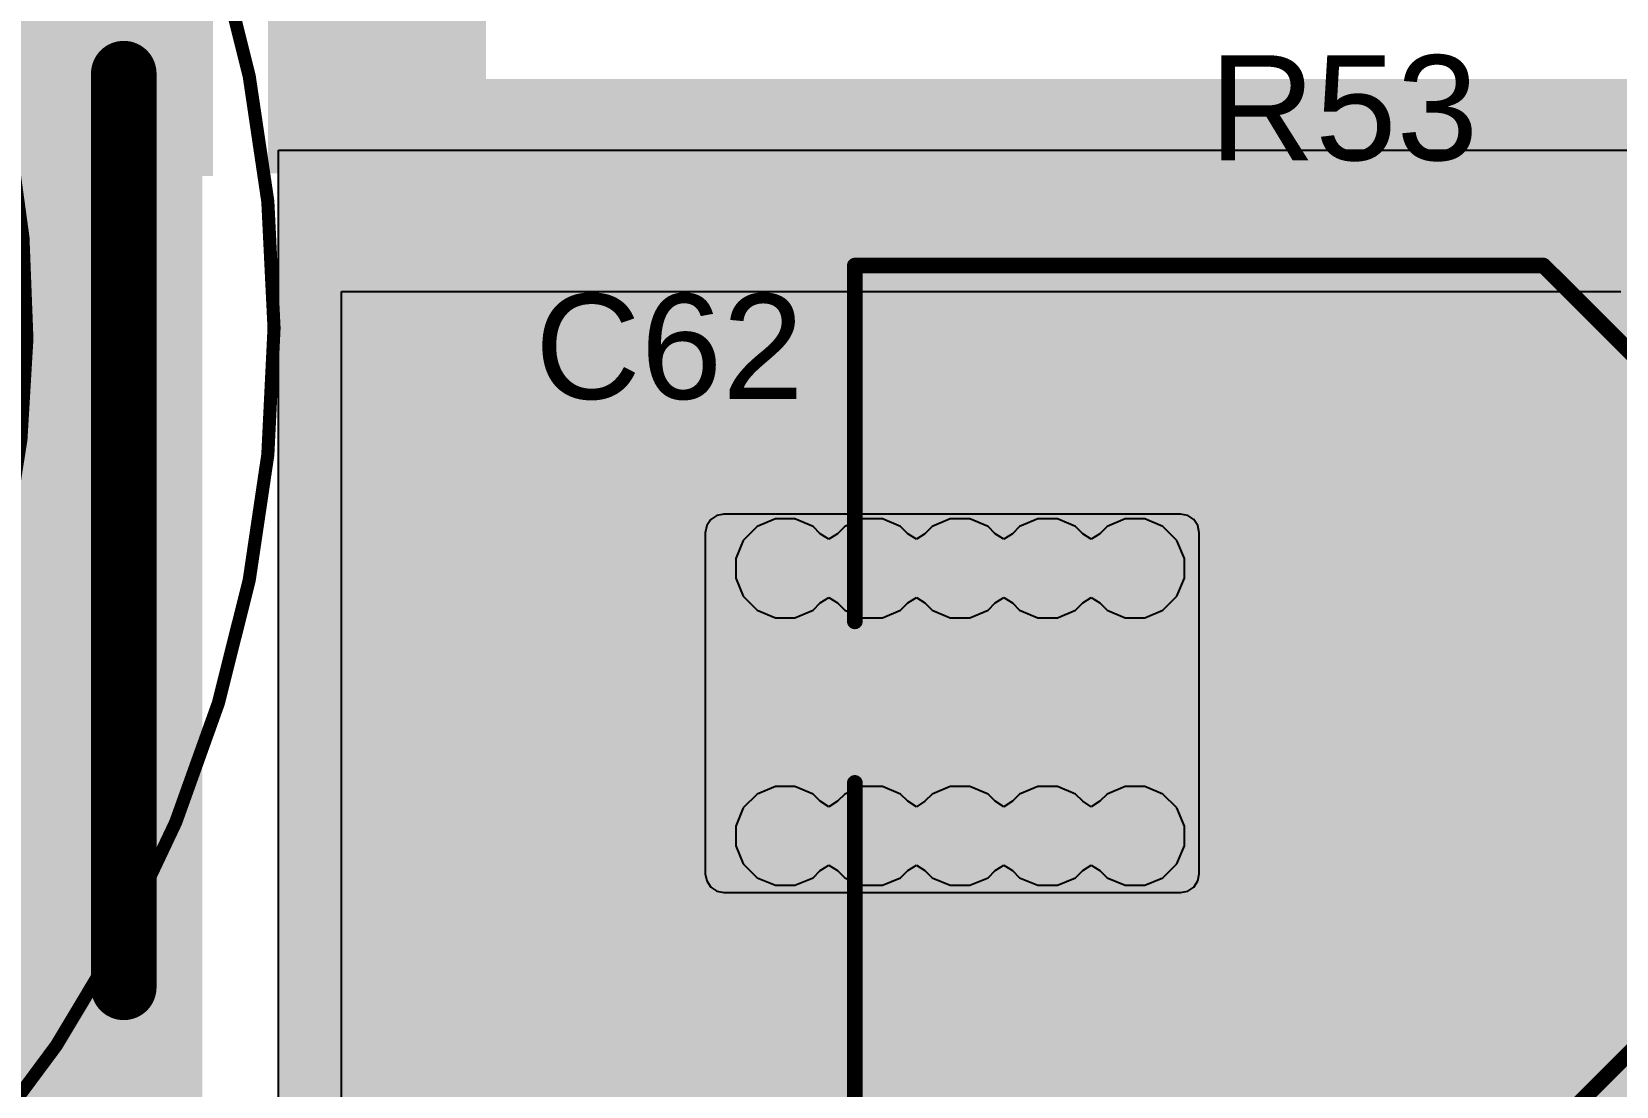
# Model space of a CAD drawing. Header units: millimetres. Extents: x 0 to 214, y 0 to 214.
# Drawn here: x 3.086 to 3.69, y 1.471 to 1.873 of the extents above; entities that cross this region are included whole.
import ezdxf

# ---------------------------------------------------------------- set-up
doc = ezdxf.new("R2010")
doc.units = ezdxf.units.MM
doc.header["$MEASUREMENT"] = 0
for name, color, linetype in [('BottomLayer', 5, 'Continuous'), ('BottomPaste', 16, 'Continuous'), ('BottomSolder', 6, 'Continuous'), ('TopLayer', 1, 'Continuous'), ('TopOverlay', 2, 'Continuous'), ('TopPaste', 8, 'Continuous'), ('TopSolder', 216, 'Continuous'), ('ViaHoleLayer', 16, 'Continuous')]:
    doc.layers.add(name, color=color, linetype=linetype)
doc.styles.add('Arial', font='', dxfattribs={"height": 0.2})
doc.styles.get('Arial').set_extended_font_data('Arial')

# ---------------------------------------------------------------- blocks, each defined once
blk = doc.blocks.new('R___1206_B_49')
at = {"layer": 'BottomLayer'}
for points in [[(-0.08, 0.035), (-0.02, 0.035), (-0.02, -0.035), (-0.08, -0.035)], [(0.02, 0.035), (0.08, 0.035), (0.08, -0.035), (0.02, -0.035)]]:
    blk.add_hatch(color=5, dxfattribs=at).paths.add_polyline_path(points)
at = {"layer": 'BottomPaste'}
for points in [[(-0.08, 0.035), (-0.02, 0.035), (-0.02, -0.035), (-0.08, -0.035)], [(0.02, 0.035), (0.08, 0.035), (0.08, -0.035), (0.02, -0.035)]]:
    blk.add_hatch(color=16, dxfattribs=at).paths.add_polyline_path(points)
at = {"layer": 'BottomSolder'}
for points in [[(-0.084, 0.039), (-0.016, 0.039), (-0.016, -0.039), (-0.084, -0.039)], [(0.016, 0.039), (0.084, 0.039), (0.084, -0.039), (0.016, -0.039)]]:
    blk.add_hatch(color=6, dxfattribs=at).paths.add_polyline_path(points)
blk = doc.blocks.new('50SVPF18M_84')
at = {"layer": 'TopLayer'}
for points in [[(-0.211307, 0.027559), (-0.045953, 0.027559), (-0.045953, -0.027559), (-0.211307, -0.027559)], [(0.045953, 0.027559), (0.211307, 0.027559), (0.211307, -0.027559), (0.045953, -0.027559)]]:
    blk.add_hatch(color=1, dxfattribs=at).paths.add_polyline_path(points)
at = {"layer": 'TopPaste'}
for points in [[(-0.211307, 0.027559), (-0.045953, 0.027559), (-0.045953, -0.027559), (-0.211307, -0.027559)], [(0.045953, 0.027559), (0.211307, 0.027559), (0.211307, -0.027559), (0.045953, -0.027559)]]:
    blk.add_hatch(color=8, dxfattribs=at).paths.add_polyline_path(points)
at = {"layer": 'TopSolder'}
for points in [[(-0.213307, 0.029559), (-0.043953, 0.029559), (-0.043953, -0.029559), (-0.213307, -0.029559)], [(0.043953, 0.029559), (0.213307, 0.029559), (0.213307, -0.029559), (0.043953, -0.029559)]]:
    blk.add_hatch(color=216, dxfattribs=at).paths.add_polyline_path(points)
at = {"layer": 'TopOverlay'}
for points, const_width in [([(-0.097046, 0.166387), (-0.165403, 0.09803)], 0.006), ([(0.165403, 0.166387), (-0.097046, 0.166387)], 0.006), ([(0.165403, 0.166387), (0.165403, 0.030803)], 0.006), ([(-0.165403, 0.09803), (-0.165403, 0.030803)], 0.006), ([(-0.19163, 0.054), (-0.19163, 0.033)], 0.005), ([(-0.18263, 0.043), (-0.20063, 0.043)], 0.005), ([(-0.165403, -0.030803), (-0.165403, -0.09803)], 0.006), ([(0.165403, -0.030803), (0.165403, -0.166387)], 0.006), ([(-0.097046, -0.166387), (-0.165403, -0.09803)], 0.006), ([(0.165403, -0.166387), (-0.097046, -0.166387)], 0.006)]:
    blk.add_lwpolyline(points, dxfattribs=dict(at, const_width=const_width))
for points, const_width in [([(-0.098546, 0.166387, 1), (-0.095546, 0.166387, 1)], 0.003), ([(-0.098546, 0.166387, 1), (-0.095546, 0.166387, 1)], 0.003), ([(0.163903, 0.166387, 1), (0.166903, 0.166387, 1)], 0.003), ([(0.163903, 0.166387, 1), (0.166903, 0.166387, 1)], 0.003), ([(-0.166903, 0.09803, 1), (-0.163903, 0.09803, 1)], 0.003), ([(-0.166903, 0.09803, 1), (-0.163903, 0.09803, 1)], 0.003), ([(-0.19288, 0.054, 1), (-0.19038, 0.054, 1)], 0.0025), ([(-0.20188, 0.043, 1), (-0.19938, 0.043, 1)], 0.0025), ([(-0.18388, 0.043, 1), (-0.18138, 0.043, 1)], 0.0025), ([(-0.19288, 0.033, 1), (-0.19038, 0.033, 1)], 0.0025), ([(-0.166903, 0.030803, 1), (-0.163903, 0.030803, 1)], 0.003), ([(0.163903, 0.030803, 1), (0.166903, 0.030803, 1)], 0.003), ([(-0.166903, -0.030803, 1), (-0.163903, -0.030803, 1)], 0.003), ([(0.163903, -0.030803, 1), (0.166903, -0.030803, 1)], 0.003), ([(-0.166903, -0.09803, 1), (-0.163903, -0.09803, 1)], 0.003), ([(-0.166903, -0.09803, 1), (-0.163903, -0.09803, 1)], 0.003), ([(-0.098546, -0.166387, 1), (-0.095546, -0.166387, 1)], 0.003), ([(-0.098546, -0.166387, 1), (-0.095546, -0.166387, 1)], 0.003), ([(0.163903, -0.166387, 1), (0.166903, -0.166387, 1)], 0.003), ([(0.163903, -0.166387, 1), (0.166903, -0.166387, 1)], 0.003)]:
    blk.add_lwpolyline(points, format="xyb", close=True, dxfattribs=dict(at, const_width=const_width))
blk = doc.blocks.new('KN151M45025_30A_267')
at = {"layer": 'TopOverlay'}
for points, const_width in [([(0.48897, 0, 1), (-0.49527, 0, 1)], 0.005), ([(-0.49652, 0, 1), (-0.49402, 0, 1)], 0.0025)]:
    blk.add_lwpolyline(points, format="xyb", close=True, dxfattribs=dict(at, const_width=const_width))
at = {"layer": 'TopOverlay', "const_width": 0.005}
blk.add_lwpolyline([(0.00175, 0.3936, -228.200389), (-0.00515, 0.3937)], format="xyb", dxfattribs=at)

msp = doc.modelspace()

# ---------------------------------------------------------------- hatches: boundary and pattern name
at = {"layer": 'BottomLayer'}
for points in [[(3.176, 1.819), (3.259, 1.819), (3.259, 1.983), (3.176, 1.983)], [(3.073, 1.425), (3.151, 1.425), (3.151, 1.896), (3.073, 1.896)]]:
    msp.add_hatch(color=5, dxfattribs=at).paths.add_polyline_path(points)
h = msp.add_hatch(color=5, dxfattribs=at)
edge = h.paths.add_edge_path()
edge.add_arc((3.37306, 1.66844), 0.01181, 0, 360)
h = msp.add_hatch(color=5, dxfattribs=at)
edge = h.paths.add_edge_path()
edge.add_arc((3.40639, 1.66844), 0.01181, 0, 360)
h = msp.add_hatch(color=5, dxfattribs=at)
edge = h.paths.add_edge_path()
edge.add_arc((3.43972, 1.66844), 0.01181, 0, 360)
h = msp.add_hatch(color=5, dxfattribs=at)
edge = h.paths.add_edge_path()
edge.add_arc((3.47306, 1.66844), 0.01181, 0, 360)
h = msp.add_hatch(color=5, dxfattribs=at)
edge = h.paths.add_edge_path()
edge.add_arc((3.50639, 1.66844), 0.01181, 0, 360)
h = msp.add_hatch(color=5, dxfattribs=at)
edge = h.paths.add_edge_path()
edge.add_arc((3.60715, 1.66744), 0.01181, 0, 360)
h = msp.add_hatch(color=5, dxfattribs=at)
edge = h.paths.add_edge_path()
edge.add_arc((3.64048, 1.66744), 0.01181, 0, 360)
h = msp.add_hatch(color=5, dxfattribs=at)
edge = h.paths.add_edge_path()
edge.add_arc((3.67382, 1.66744), 0.01181, 0, 360)
h = msp.add_hatch(color=5, dxfattribs=at)
edge = h.paths.add_edge_path()
edge.add_arc((3.37306, 1.56644), 0.01181, 0, 360)
h = msp.add_hatch(color=5, dxfattribs=at)
edge = h.paths.add_edge_path()
edge.add_arc((3.40639, 1.56644), 0.01181, 0, 360)
h = msp.add_hatch(color=5, dxfattribs=at)
edge = h.paths.add_edge_path()
edge.add_arc((3.43972, 1.56644), 0.01181, 0, 360)
h = msp.add_hatch(color=5, dxfattribs=at)
edge = h.paths.add_edge_path()
edge.add_arc((3.47306, 1.56644), 0.01181, 0, 360)
h = msp.add_hatch(color=5, dxfattribs=at)
edge = h.paths.add_edge_path()
edge.add_arc((3.50639, 1.56644), 0.01181, 0, 360)
h = msp.add_hatch(color=5, dxfattribs=at)
edge = h.paths.add_edge_path()
edge.add_arc((3.60715, 1.56744), 0.01181, 0, 360)
h = msp.add_hatch(color=5, dxfattribs=at)
edge = h.paths.add_edge_path()
edge.add_arc((3.64048, 1.56744), 0.01181, 0, 360)
h = msp.add_hatch(color=5, dxfattribs=at)
edge = h.paths.add_edge_path()
edge.add_arc((3.67382, 1.56744), 0.01181, 0, 360)
at = {"layer": 'BottomSolder'}
msp.add_hatch(color=6, dxfattribs=at).paths.add_polyline_path([(4.097, 0.144), (4.097, 1.855), (3.18, 1.855), (3.18, 0.144)])
h = msp.add_hatch(color=6, dxfattribs=at)
edge = h.paths.add_edge_path()
edge.add_arc((3.37306, 1.66844), 0.01581, 0, 360)
h = msp.add_hatch(color=6, dxfattribs=at)
edge = h.paths.add_edge_path()
edge.add_arc((3.40639, 1.66844), 0.01581, 0, 360)
h = msp.add_hatch(color=6, dxfattribs=at)
edge = h.paths.add_edge_path()
edge.add_arc((3.43972, 1.66844), 0.01581, 0, 360)
h = msp.add_hatch(color=6, dxfattribs=at)
edge = h.paths.add_edge_path()
edge.add_arc((3.47306, 1.66844), 0.01581, 0, 360)
h = msp.add_hatch(color=6, dxfattribs=at)
edge = h.paths.add_edge_path()
edge.add_arc((3.50639, 1.66844), 0.01581, 0, 360)
h = msp.add_hatch(color=6, dxfattribs=at)
edge = h.paths.add_edge_path()
edge.add_arc((3.60715, 1.66744), 0.01581, 0, 360)
h = msp.add_hatch(color=6, dxfattribs=at)
edge = h.paths.add_edge_path()
edge.add_arc((3.64048, 1.66744), 0.01581, 0, 360)
h = msp.add_hatch(color=6, dxfattribs=at)
edge = h.paths.add_edge_path()
edge.add_arc((3.67382, 1.66744), 0.01581, 0, 360)
h = msp.add_hatch(color=6, dxfattribs=at)
edge = h.paths.add_edge_path()
edge.add_arc((3.37306, 1.56644), 0.01581, 0, 360)
h = msp.add_hatch(color=6, dxfattribs=at)
edge = h.paths.add_edge_path()
edge.add_arc((3.40639, 1.56644), 0.01581, 0, 360)
h = msp.add_hatch(color=6, dxfattribs=at)
edge = h.paths.add_edge_path()
edge.add_arc((3.43972, 1.56644), 0.01581, 0, 360)
h = msp.add_hatch(color=6, dxfattribs=at)
edge = h.paths.add_edge_path()
edge.add_arc((3.47306, 1.56644), 0.01581, 0, 360)
h = msp.add_hatch(color=6, dxfattribs=at)
edge = h.paths.add_edge_path()
edge.add_arc((3.50639, 1.56644), 0.01581, 0, 360)
h = msp.add_hatch(color=6, dxfattribs=at)
edge = h.paths.add_edge_path()
edge.add_arc((3.60715, 1.56744), 0.01581, 0, 360)
h = msp.add_hatch(color=6, dxfattribs=at)
edge = h.paths.add_edge_path()
edge.add_arc((3.64048, 1.56744), 0.01581, 0, 360)
h = msp.add_hatch(color=6, dxfattribs=at)
edge = h.paths.add_edge_path()
edge.add_arc((3.67382, 1.56744), 0.01581, 0, 360)
at = {"layer": 'TopLayer'}
msp.add_hatch(color=1, dxfattribs=at).paths.add_polyline_path([(3.34975, 1.552), (3.52375, 1.552), (3.52375, 1.682), (3.34975, 1.682)])
h = msp.add_hatch(color=1, dxfattribs=at)
edge = h.paths.add_edge_path()
edge.add_arc((3.37306, 1.66844), 0.01181, 0, 360)
h = msp.add_hatch(color=1, dxfattribs=at)
edge = h.paths.add_edge_path()
edge.add_arc((3.40639, 1.66844), 0.01181, 0, 360)
h = msp.add_hatch(color=1, dxfattribs=at)
edge = h.paths.add_edge_path()
edge.add_arc((3.43972, 1.66844), 0.01181, 0, 360)
h = msp.add_hatch(color=1, dxfattribs=at)
edge = h.paths.add_edge_path()
edge.add_arc((3.47306, 1.66844), 0.01181, 0, 360)
h = msp.add_hatch(color=1, dxfattribs=at)
edge = h.paths.add_edge_path()
edge.add_arc((3.50639, 1.66844), 0.01181, 0, 360)
h = msp.add_hatch(color=1, dxfattribs=at)
edge = h.paths.add_edge_path()
edge.add_arc((3.60715, 1.66744), 0.01181, 0, 360)
h = msp.add_hatch(color=1, dxfattribs=at)
edge = h.paths.add_edge_path()
edge.add_arc((3.64048, 1.66744), 0.01181, 0, 360)
h = msp.add_hatch(color=1, dxfattribs=at)
edge = h.paths.add_edge_path()
edge.add_arc((3.67382, 1.66744), 0.01181, 0, 360)
h = msp.add_hatch(color=1, dxfattribs=at)
edge = h.paths.add_edge_path()
edge.add_arc((3.37306, 1.56644), 0.01181, 0, 360)
h = msp.add_hatch(color=1, dxfattribs=at)
edge = h.paths.add_edge_path()
edge.add_arc((3.40639, 1.56644), 0.01181, 0, 360)
h = msp.add_hatch(color=1, dxfattribs=at)
edge = h.paths.add_edge_path()
edge.add_arc((3.43972, 1.56644), 0.01181, 0, 360)
h = msp.add_hatch(color=1, dxfattribs=at)
edge = h.paths.add_edge_path()
edge.add_arc((3.47306, 1.56644), 0.01181, 0, 360)
h = msp.add_hatch(color=1, dxfattribs=at)
edge = h.paths.add_edge_path()
edge.add_arc((3.50639, 1.56644), 0.01181, 0, 360)
h = msp.add_hatch(color=1, dxfattribs=at)
edge = h.paths.add_edge_path()
edge.add_arc((3.60715, 1.56744), 0.01181, 0, 360)
h = msp.add_hatch(color=1, dxfattribs=at)
edge = h.paths.add_edge_path()
edge.add_arc((3.64048, 1.56744), 0.01181, 0, 360)
h = msp.add_hatch(color=1, dxfattribs=at)
edge = h.paths.add_edge_path()
edge.add_arc((3.67382, 1.56744), 0.01181, 0, 360)
at = {"layer": 'TopSolder'}
msp.add_hatch(color=216, dxfattribs=at).paths.add_polyline_path([(4.097, 0.135), (4.097, 1.855), (3.18, 1.855), (3.18, 0.135)])
h = msp.add_hatch(color=216, dxfattribs=at)
edge = h.paths.add_edge_path()
edge.add_arc((3.37306, 1.66844), 0.01581, 0, 360)
h = msp.add_hatch(color=216, dxfattribs=at)
edge = h.paths.add_edge_path()
edge.add_arc((3.40639, 1.66844), 0.01581, 0, 360)
h = msp.add_hatch(color=216, dxfattribs=at)
edge = h.paths.add_edge_path()
edge.add_arc((3.43972, 1.66844), 0.01581, 0, 360)
h = msp.add_hatch(color=216, dxfattribs=at)
edge = h.paths.add_edge_path()
edge.add_arc((3.47306, 1.66844), 0.01581, 0, 360)
h = msp.add_hatch(color=216, dxfattribs=at)
edge = h.paths.add_edge_path()
edge.add_arc((3.50639, 1.66844), 0.01581, 0, 360)
h = msp.add_hatch(color=216, dxfattribs=at)
edge = h.paths.add_edge_path()
edge.add_arc((3.60715, 1.66744), 0.01581, 0, 360)
h = msp.add_hatch(color=216, dxfattribs=at)
edge = h.paths.add_edge_path()
edge.add_arc((3.64048, 1.66744), 0.01581, 0, 360)
h = msp.add_hatch(color=216, dxfattribs=at)
edge = h.paths.add_edge_path()
edge.add_arc((3.67382, 1.66744), 0.01581, 0, 360)
h = msp.add_hatch(color=216, dxfattribs=at)
edge = h.paths.add_edge_path()
edge.add_arc((3.37306, 1.56644), 0.01581, 0, 360)
h = msp.add_hatch(color=216, dxfattribs=at)
edge = h.paths.add_edge_path()
edge.add_arc((3.40639, 1.56644), 0.01581, 0, 360)
h = msp.add_hatch(color=216, dxfattribs=at)
edge = h.paths.add_edge_path()
edge.add_arc((3.43972, 1.56644), 0.01581, 0, 360)
h = msp.add_hatch(color=216, dxfattribs=at)
edge = h.paths.add_edge_path()
edge.add_arc((3.47306, 1.56644), 0.01581, 0, 360)
h = msp.add_hatch(color=216, dxfattribs=at)
edge = h.paths.add_edge_path()
edge.add_arc((3.50639, 1.56644), 0.01581, 0, 360)
h = msp.add_hatch(color=216, dxfattribs=at)
edge = h.paths.add_edge_path()
edge.add_arc((3.60715, 1.56744), 0.01581, 0, 360)
h = msp.add_hatch(color=216, dxfattribs=at)
edge = h.paths.add_edge_path()
edge.add_arc((3.64048, 1.56744), 0.01581, 0, 360)
h = msp.add_hatch(color=216, dxfattribs=at)
edge = h.paths.add_edge_path()
edge.add_arc((3.67382, 1.56744), 0.01581, 0, 360)
at = {"layer": 'ViaHoleLayer'}
h = msp.add_hatch(color=16, dxfattribs=at)
edge = h.paths.add_edge_path()
edge.add_arc((3.37306, 1.66844), 0.00591, 0, 360)
h = msp.add_hatch(color=16, dxfattribs=at)
edge = h.paths.add_edge_path()
edge.add_arc((3.40639, 1.66844), 0.00591, 0, 360)
h = msp.add_hatch(color=16, dxfattribs=at)
edge = h.paths.add_edge_path()
edge.add_arc((3.43972, 1.66844), 0.00591, 0, 360)
h = msp.add_hatch(color=16, dxfattribs=at)
edge = h.paths.add_edge_path()
edge.add_arc((3.47306, 1.66844), 0.00591, 0, 360)
h = msp.add_hatch(color=16, dxfattribs=at)
edge = h.paths.add_edge_path()
edge.add_arc((3.50639, 1.66844), 0.00591, 0, 360)
h = msp.add_hatch(color=16, dxfattribs=at)
edge = h.paths.add_edge_path()
edge.add_arc((3.60715, 1.66744), 0.00591, 0, 360)
h = msp.add_hatch(color=16, dxfattribs=at)
edge = h.paths.add_edge_path()
edge.add_arc((3.64048, 1.66744), 0.00591, 0, 360)
h = msp.add_hatch(color=16, dxfattribs=at)
edge = h.paths.add_edge_path()
edge.add_arc((3.67382, 1.66744), 0.00591, 0, 360)
h = msp.add_hatch(color=16, dxfattribs=at)
edge = h.paths.add_edge_path()
edge.add_arc((3.37306, 1.56644), 0.00591, 0, 360)
h = msp.add_hatch(color=16, dxfattribs=at)
edge = h.paths.add_edge_path()
edge.add_arc((3.40639, 1.56644), 0.00591, 0, 360)
h = msp.add_hatch(color=16, dxfattribs=at)
edge = h.paths.add_edge_path()
edge.add_arc((3.43972, 1.56644), 0.00591, 0, 360)
h = msp.add_hatch(color=16, dxfattribs=at)
edge = h.paths.add_edge_path()
edge.add_arc((3.47306, 1.56644), 0.00591, 0, 360)
h = msp.add_hatch(color=16, dxfattribs=at)
edge = h.paths.add_edge_path()
edge.add_arc((3.50639, 1.56644), 0.00591, 0, 360)
h = msp.add_hatch(color=16, dxfattribs=at)
edge = h.paths.add_edge_path()
edge.add_arc((3.60715, 1.56744), 0.00591, 0, 360)
h = msp.add_hatch(color=16, dxfattribs=at)
edge = h.paths.add_edge_path()
edge.add_arc((3.64048, 1.56744), 0.00591, 0, 360)
h = msp.add_hatch(color=16, dxfattribs=at)
edge = h.paths.add_edge_path()
edge.add_arc((3.67382, 1.56744), 0.00591, 0, 360)

# ---------------------------------------------------------------- linework, layer by layer
at = {"layer": 'BottomLayer'}
for p, q in [((3.204, 1.06072), (3.204, 1.774)), ((3.204, 1.774), (3.69153, 1.774)), ((3.36932, 1.68725), (3.3624, 1.68439)), ((3.3768, 1.68725), (3.36932, 1.68725)), ((3.38371, 1.68439), (3.3768, 1.68725)), ((3.40265, 1.68725), (3.39574, 1.68439)), ((3.41013, 1.68725), (3.40265, 1.68725)), ((3.41705, 1.68439), (3.41013, 1.68725)), ((3.43598, 1.68725), (3.42907, 1.68439)), ((3.44347, 1.68725), (3.43598, 1.68725)), ((3.45038, 1.68439), (3.44347, 1.68725)), ((3.46932, 1.68725), (3.4624, 1.68439)), ((3.4768, 1.68725), (3.46932, 1.68725)), ((3.48371, 1.68439), (3.4768, 1.68725)), ((3.50265, 1.68725), (3.49573, 1.68439)), ((3.51013, 1.68725), (3.50265, 1.68725)), ((3.51705, 1.68439), (3.51013, 1.68725)), ((3.35711, 1.6791), (3.35425, 1.67218)), ((3.3624, 1.68439), (3.35711, 1.6791)), ((3.38646, 1.68164), (3.38371, 1.68439)), ((3.38972, 1.67956), (3.38646, 1.68164)), ((3.39299, 1.68164), (3.38972, 1.67956)), ((3.39574, 1.68439), (3.39299, 1.68164)), ((3.41979, 1.68164), (3.41705, 1.68439)), ((3.42306, 1.67956), (3.41979, 1.68164)), ((3.42632, 1.68164), (3.42306, 1.67956)), ((3.42907, 1.68439), (3.42632, 1.68164)), ((3.45312, 1.68164), (3.45038, 1.68439)), ((3.45639, 1.67956), (3.45312, 1.68164)), ((3.45966, 1.68164), (3.45639, 1.67956)), ((3.4624, 1.68439), (3.45966, 1.68164)), ((3.48646, 1.68164), (3.48371, 1.68439)), ((3.48972, 1.67956), (3.48646, 1.68164)), ((3.49299, 1.68164), (3.48972, 1.67956)), ((3.49573, 1.68439), (3.49299, 1.68164)), ((3.52234, 1.6791), (3.51705, 1.68439)), ((3.5252, 1.67218), (3.52234, 1.6791)), ((3.35425, 1.67218), (3.35425, 1.6647)), ((3.5252, 1.6647), (3.5252, 1.67218)), ((3.35425, 1.6647), (3.35711, 1.65779)), ((3.52234, 1.65779), (3.5252, 1.6647)), ((3.35711, 1.65779), (3.3624, 1.65249)), ((3.38371, 1.65249), (3.38646, 1.65524)), ((3.38646, 1.65524), (3.38972, 1.65733)), ((3.38972, 1.65733), (3.39299, 1.65524)), ((3.39299, 1.65524), (3.39574, 1.65249)), ((3.41705, 1.65249), (3.41979, 1.65524)), ((3.41979, 1.65524), (3.42306, 1.65733)), ((3.42306, 1.65733), (3.42632, 1.65524)), ((3.42632, 1.65524), (3.42907, 1.65249)), ((3.45038, 1.65249), (3.45312, 1.65524)), ((3.45312, 1.65524), (3.45639, 1.65733)), ((3.45639, 1.65733), (3.45966, 1.65524)), ((3.45966, 1.65524), (3.4624, 1.65249)), ((3.48371, 1.65249), (3.48646, 1.65524)), ((3.48646, 1.65524), (3.48972, 1.65733)), ((3.48972, 1.65733), (3.49299, 1.65524)), ((3.49299, 1.65524), (3.49573, 1.65249)), ((3.51705, 1.65249), (3.52234, 1.65779)), ((3.3624, 1.65249), (3.36932, 1.64963)), ((3.36932, 1.64963), (3.3768, 1.64963)), ((3.3768, 1.64963), (3.38371, 1.65249)), ((3.39574, 1.65249), (3.40265, 1.64963)), ((3.40265, 1.64963), (3.41013, 1.64963)), ((3.41013, 1.64963), (3.41705, 1.65249)), ((3.42907, 1.65249), (3.43598, 1.64963)), ((3.43598, 1.64963), (3.44347, 1.64963)), ((3.44347, 1.64963), (3.45038, 1.65249)), ((3.4624, 1.65249), (3.46932, 1.64963)), ((3.46932, 1.64963), (3.4768, 1.64963)), ((3.4768, 1.64963), (3.48371, 1.65249)), ((3.49573, 1.65249), (3.50265, 1.64963)), ((3.50265, 1.64963), (3.51013, 1.64963)), ((3.51013, 1.64963), (3.51705, 1.65249)), ((3.3624, 1.58239), (3.35711, 1.5771)), ((3.36932, 1.58525), (3.3624, 1.58239)), ((3.3768, 1.58525), (3.36932, 1.58525)), ((3.38371, 1.58239), (3.3768, 1.58525)), ((3.38646, 1.57964), (3.38371, 1.58239)), ((3.39574, 1.58239), (3.39299, 1.57964)), ((3.40265, 1.58525), (3.39574, 1.58239)), ((3.41013, 1.58525), (3.40265, 1.58525)), ((3.41705, 1.58239), (3.41013, 1.58525)), ((3.41979, 1.57964), (3.41705, 1.58239)), ((3.42907, 1.58239), (3.42632, 1.57964)), ((3.43598, 1.58525), (3.42907, 1.58239)), ((3.44347, 1.58525), (3.43598, 1.58525)), ((3.45038, 1.58239), (3.44347, 1.58525)), ((3.45312, 1.57964), (3.45038, 1.58239)), ((3.4624, 1.58239), (3.45966, 1.57964)), ((3.46932, 1.58525), (3.4624, 1.58239)), ((3.4768, 1.58525), (3.46932, 1.58525)), ((3.48371, 1.58239), (3.4768, 1.58525)), ((3.48646, 1.57964), (3.48371, 1.58239)), ((3.49573, 1.58239), (3.49299, 1.57964)), ((3.50265, 1.58525), (3.49573, 1.58239)), ((3.51013, 1.58525), (3.50265, 1.58525)), ((3.51705, 1.58239), (3.51013, 1.58525)), ((3.52234, 1.5771), (3.51705, 1.58239)), ((3.35711, 1.5771), (3.35425, 1.57018)), ((3.38972, 1.57756), (3.38646, 1.57964)), ((3.39299, 1.57964), (3.38972, 1.57756)), ((3.42306, 1.57756), (3.41979, 1.57964)), ((3.42632, 1.57964), (3.42306, 1.57756)), ((3.45639, 1.57756), (3.45312, 1.57964)), ((3.45966, 1.57964), (3.45639, 1.57756)), ((3.48972, 1.57756), (3.48646, 1.57964)), ((3.49299, 1.57964), (3.48972, 1.57756)), ((3.5252, 1.57018), (3.52234, 1.5771)), ((3.35425, 1.57018), (3.35425, 1.5627)), ((3.5252, 1.5627), (3.5252, 1.57018)), ((3.35425, 1.5627), (3.35711, 1.55578)), ((3.52234, 1.55578), (3.5252, 1.5627)), ((3.35711, 1.55578), (3.3624, 1.55049)), ((3.38371, 1.55049), (3.38646, 1.55324)), ((3.38646, 1.55324), (3.38972, 1.55533)), ((3.38972, 1.55533), (3.39299, 1.55324)), ((3.39299, 1.55324), (3.39574, 1.55049)), ((3.41705, 1.55049), (3.41979, 1.55324)), ((3.41979, 1.55324), (3.42306, 1.55533)), ((3.42306, 1.55533), (3.42632, 1.55324)), ((3.42632, 1.55324), (3.42907, 1.55049)), ((3.45038, 1.55049), (3.45312, 1.55324)), ((3.45312, 1.55324), (3.45639, 1.55533)), ((3.45639, 1.55533), (3.45966, 1.55324)), ((3.45966, 1.55324), (3.4624, 1.55049)), ((3.48371, 1.55049), (3.48646, 1.55324)), ((3.48646, 1.55324), (3.48972, 1.55533)), ((3.48972, 1.55533), (3.49299, 1.55324)), ((3.49299, 1.55324), (3.49573, 1.55049)), ((3.51705, 1.55049), (3.52234, 1.55578)), ((3.3624, 1.55049), (3.36932, 1.54763)), ((3.36932, 1.54763), (3.3768, 1.54763)), ((3.3768, 1.54763), (3.38371, 1.55049)), ((3.39574, 1.55049), (3.40265, 1.54763)), ((3.40265, 1.54763), (3.41013, 1.54763)), ((3.41013, 1.54763), (3.41705, 1.55049)), ((3.42907, 1.55049), (3.43598, 1.54763)), ((3.43598, 1.54763), (3.44347, 1.54763)), ((3.44347, 1.54763), (3.45038, 1.55049)), ((3.4624, 1.55049), (3.46932, 1.54763)), ((3.46932, 1.54763), (3.4768, 1.54763)), ((3.4768, 1.54763), (3.48371, 1.55049)), ((3.49573, 1.55049), (3.50265, 1.54763)), ((3.50265, 1.54763), (3.51013, 1.54763)), ((3.51013, 1.54763), (3.51705, 1.55049))]:
    msp.add_line(p, q, dxfattribs=at)
at = {"layer": 'BottomLayer', "const_width": 0.025}
msp.add_lwpolyline([(3.121, 1.50873), (3.121, 1.857)], dxfattribs=at)
at = {"layer": 'BottomLayer', "const_width": 0.0125}
for points in [[(3.11475, 1.857, 1), (3.12725, 1.857, 1)], [(3.11475, 1.50873, 1), (3.12725, 1.50873, 1)]]:
    msp.add_lwpolyline(points, format="xyb", close=True, dxfattribs=at)
at = {"layer": 'TopLayer'}
for p, q in [((3.18, 0.31486), (3.18, 1.82782)), ((3.18, 1.82782), (3.69614, 1.82782)), ((3.3447, 1.68705), (3.34315, 1.68473)), ((3.34702, 1.68859), (3.3447, 1.68705)), ((3.34975, 1.68914), (3.34702, 1.68859)), ((3.52375, 1.68914), (3.34975, 1.68914)), ((3.52648, 1.68859), (3.52375, 1.68914)), ((3.52879, 1.68705), (3.52648, 1.68859)), ((3.53034, 1.68473), (3.52879, 1.68705)), ((3.34315, 1.68473), (3.34261, 1.682)), ((3.34261, 1.682), (3.34261, 1.552)), ((3.53089, 1.682), (3.53034, 1.68473)), ((3.53089, 1.552), (3.53089, 1.682)), ((3.34261, 1.552), (3.34315, 1.54927)), ((3.34315, 1.54927), (3.3447, 1.54695)), ((3.3447, 1.54695), (3.34702, 1.54541)), ((3.52648, 1.54541), (3.52879, 1.54695)), ((3.52879, 1.54695), (3.53034, 1.54927)), ((3.53034, 1.54927), (3.53089, 1.552)), ((3.34702, 1.54541), (3.34975, 1.54486)), ((3.34975, 1.54486), (3.52375, 1.54486)), ((3.52375, 1.54486), (3.52648, 1.54541))]:
    msp.add_line(p, q, dxfattribs=at)

# ---------------------------------------------------------------- block references
at = {"rotation": 180}
for name, p in [('KN151M45025_30A_267', (2.683, 1.76)), ('50SVPF18M_84', (3.56502, 1.61744))]:
    msp.add_blockref(name, p, dxfattribs=at)
msp.add_blockref('R___1206_B_49', (3.171, 1.857))

# ---------------------------------------------------------------- texts
at = {"layer": 'TopOverlay', "style": 'Arial'}
for s, p in [('R53', (3.53468, 1.82401)), ('C62', (3.27768, 1.73301))]:
    msp.add_text(s, height=0.04, dxfattribs=at).set_placement(p)

doc.saveas('drawing.dxf')
